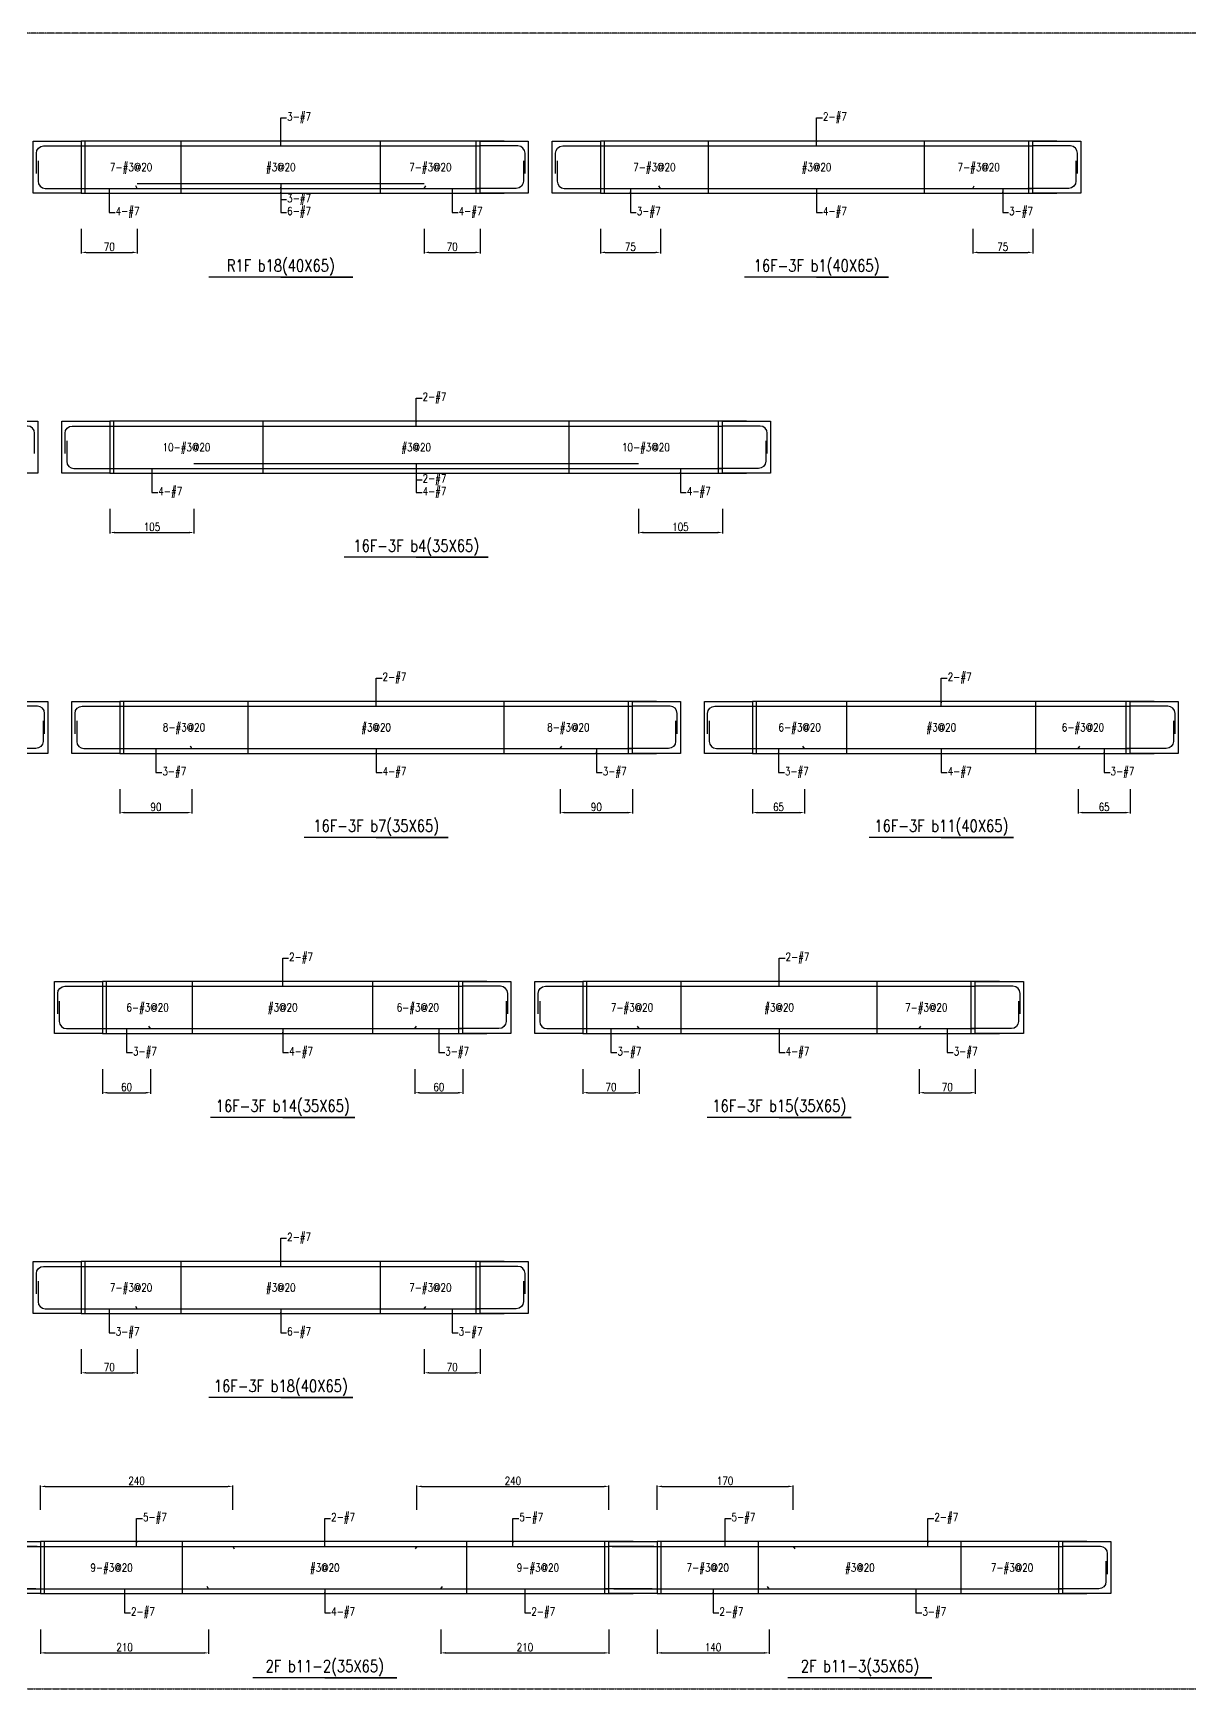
# Model space of a CAD drawing. Header units: millimetres. Extents: x 0 to 84580, y -12276 to 4373.
# Drawn here: x 66825 to 68270, y 0 to 2069 of the extents above; entities that cross this region are included whole.
import ezdxf
from ezdxf.enums import TextEntityAlignment as Align

# ---------------------------------------------------------------- set-up
doc = ezdxf.new("R2010")
doc.units = ezdxf.units.MM
doc.header["$MEASUREMENT"] = 0
doc.linetypes.add('CENTER', pattern=[2, 1.25, -0.25, 0.25, -0.25])
for name, color, linetype in [('S-DIM', 2, 'Continuous'), ('S-GRID', 1, 'CENTER'), ('S-LEADER', 2, 'Continuous'), ('S-RC', 130, 'Continuous'), ('S-REINF', 6, 'Continuous'), ('S-TEXT', 2, 'Continuous')]:
    doc.layers.add(name, color=color, linetype=linetype)
doc.styles.add('CS4', font='romans.shx', dxfattribs={"width": 0.8, "bigfont": 'lsp.shx'})
doc.styles.get("Standard").update_dxf_attribs({"font": 'arial.ttf'})
doc.dimstyles.new('ISO-25', dxfattribs={"dimtxt": 2.5, "dimasz": 2.5, "dimexe": 1.25, "dimexo": 0.625, "dimtad": 1, "dimtxsty": 'Standard', "dimcen": 2.5, "dimadec": 0, "dimazin": 0, "dimtfac": 1, "dimtmove": 0, "dimatfit": 3, "dimfxl": 0, "dimarcsym": 0})

# ---------------------------------------------------------------- blocks, each defined once
blk = doc.blocks.new('*D2005')
at = {"layer": 'DEFPOINTS', "color": 0, "transparency": 16777216}
for p in [(66885.2, 1825), (66955.2, 1825), (66955.2, 1795)]:
    blk.add_point(p, dxfattribs=at)
at = {"layer": 'S-DIM', "color": 0, "lineweight": -2, "transparency": 16777216}
for p, q in [((66885.2, 1824.375), (66885.2, 1793.75)), ((66955.2, 1824.375), (66955.2, 1793.75)), ((66891.2, 1795), (66949.2, 1795))]:
    blk.add_line(p, q, dxfattribs=at)
at = {"layer": 'S-DIM', "color": 0, "transparency": 16777216}
for points in [[(66891.2, 1796), (66891.2, 1794), (66885.2, 1795)], [(66949.2, 1796), (66949.2, 1794), (66955.2, 1795)]]:
    blk.add_solid(points, dxfattribs=at)
at = {"layer": 'S-DIM', "color": 0, "transparency": 16777216, "insert": (66920.2, 1802), "char_height": 10, "attachment_point": 5, "style": 'CS4'}
blk.add_mtext('70', dxfattribs=at)
blk = doc.blocks.new('*D2006')
at = {"layer": 'DEFPOINTS', "color": 0, "transparency": 16777216}
for p in [(67313.5, 1825), (67383.5, 1825), (67383.5, 1795)]:
    blk.add_point(p, dxfattribs=at)
at = {"layer": 'S-DIM', "color": 0, "lineweight": -2, "transparency": 16777216}
for p, q in [((67313.5, 1824.375), (67313.5, 1793.75)), ((67383.5, 1824.375), (67383.5, 1793.75)), ((67319.5, 1795), (67377.5, 1795))]:
    blk.add_line(p, q, dxfattribs=at)
at = {"layer": 'S-DIM', "color": 0, "transparency": 16777216}
for points in [[(67319.5, 1796), (67319.5, 1794), (67313.5, 1795)], [(67377.5, 1796), (67377.5, 1794), (67383.5, 1795)]]:
    blk.add_solid(points, dxfattribs=at)
at = {"layer": 'S-DIM', "color": 0, "transparency": 16777216, "insert": (67348.5, 1802), "char_height": 10, "attachment_point": 5, "style": 'CS4'}
blk.add_mtext('70', dxfattribs=at)
blk = doc.blocks.new('*D2007')
at = {"layer": 'DEFPOINTS', "color": 0, "transparency": 16777216}
for p in [(67533.5, 1825), (67608.5, 1825), (67608.5, 1795)]:
    blk.add_point(p, dxfattribs=at)
at = {"layer": 'S-DIM', "color": 0, "lineweight": -2, "transparency": 16777216}
for p, q in [((67533.5, 1824.375), (67533.5, 1793.75)), ((67608.5, 1824.375), (67608.5, 1793.75)), ((67539.5, 1795), (67602.5, 1795))]:
    blk.add_line(p, q, dxfattribs=at)
at = {"layer": 'S-DIM', "color": 0, "transparency": 16777216}
for points in [[(67539.5, 1796), (67539.5, 1794), (67533.5, 1795)], [(67602.5, 1796), (67602.5, 1794), (67608.5, 1795)]]:
    blk.add_solid(points, dxfattribs=at)
at = {"layer": 'S-DIM', "color": 0, "transparency": 16777216, "insert": (67571, 1802), "char_height": 10, "attachment_point": 5, "style": 'CS4'}
blk.add_mtext('75', dxfattribs=at)
blk = doc.blocks.new('*D2008')
at = {"layer": 'DEFPOINTS', "color": 0, "transparency": 16777216}
for p in [(67998.5, 1825), (68073.5, 1825), (68073.5, 1795)]:
    blk.add_point(p, dxfattribs=at)
at = {"layer": 'S-DIM', "color": 0, "lineweight": -2, "transparency": 16777216}
for p, q in [((67998.5, 1824.375), (67998.5, 1793.75)), ((68073.5, 1824.375), (68073.5, 1793.75)), ((68004.5, 1795), (68067.5, 1795))]:
    blk.add_line(p, q, dxfattribs=at)
at = {"layer": 'S-DIM', "color": 0, "transparency": 16777216}
for points in [[(68004.5, 1796), (68004.5, 1794), (67998.5, 1795)], [(68067.5, 1796), (68067.5, 1794), (68073.5, 1795)]]:
    blk.add_solid(points, dxfattribs=at)
at = {"layer": 'S-DIM', "color": 0, "transparency": 16777216, "insert": (68036, 1802), "char_height": 10, "attachment_point": 5, "style": 'CS4'}
blk.add_mtext('75', dxfattribs=at)
blk = doc.blocks.new('*D2013')
at = {"layer": 'DEFPOINTS', "color": 0, "transparency": 16777216}
for p in [(66921, 1475), (67026, 1475), (67026, 1445)]:
    blk.add_point(p, dxfattribs=at)
at = {"layer": 'S-DIM', "color": 0, "lineweight": -2, "transparency": 16777216}
for p, q in [((66921, 1474.375), (66921, 1443.75)), ((67026, 1474.375), (67026, 1443.75)), ((66927, 1445), (67020, 1445))]:
    blk.add_line(p, q, dxfattribs=at)
at = {"layer": 'S-DIM', "color": 0, "transparency": 16777216}
for points in [[(66927, 1446), (66927, 1444), (66921, 1445)], [(67020, 1446), (67020, 1444), (67026, 1445)]]:
    blk.add_solid(points, dxfattribs=at)
at = {"layer": 'S-DIM', "color": 0, "transparency": 16777216, "insert": (66973.5, 1452), "char_height": 10, "attachment_point": 5, "style": 'CS4'}
blk.add_mtext('105', dxfattribs=at)
blk = doc.blocks.new('*D2014')
at = {"layer": 'DEFPOINTS', "color": 0, "transparency": 16777216}
for p in [(67581, 1475), (67686, 1475), (67686, 1445)]:
    blk.add_point(p, dxfattribs=at)
at = {"layer": 'S-DIM', "color": 0, "lineweight": -2, "transparency": 16777216}
for p, q in [((67581, 1474.375), (67581, 1443.75)), ((67686, 1474.375), (67686, 1443.75)), ((67587, 1445), (67680, 1445))]:
    blk.add_line(p, q, dxfattribs=at)
at = {"layer": 'S-DIM', "color": 0, "transparency": 16777216}
for points in [[(67587, 1446), (67587, 1444), (67581, 1445)], [(67680, 1446), (67680, 1444), (67686, 1445)]]:
    blk.add_solid(points, dxfattribs=at)
at = {"layer": 'S-DIM', "color": 0, "transparency": 16777216, "insert": (67633.5, 1452), "char_height": 10, "attachment_point": 5, "style": 'CS4'}
blk.add_mtext('105', dxfattribs=at)
blk = doc.blocks.new('*D2019')
at = {"layer": 'DEFPOINTS', "color": 0, "transparency": 16777216}
for p in [(66933.5, 1125), (67023.5, 1125), (67023.5, 1095)]:
    blk.add_point(p, dxfattribs=at)
at = {"layer": 'S-DIM', "color": 0, "lineweight": -2, "transparency": 16777216}
for p, q in [((66933.5, 1124.375), (66933.5, 1093.75)), ((67023.5, 1124.375), (67023.5, 1093.75)), ((66939.5, 1095), (67017.5, 1095))]:
    blk.add_line(p, q, dxfattribs=at)
at = {"layer": 'S-DIM', "color": 0, "transparency": 16777216}
for points in [[(66939.5, 1096), (66939.5, 1094), (66933.5, 1095)], [(67017.5, 1096), (67017.5, 1094), (67023.5, 1095)]]:
    blk.add_solid(points, dxfattribs=at)
at = {"layer": 'S-DIM', "color": 0, "transparency": 16777216, "insert": (66978.5, 1102), "char_height": 10, "attachment_point": 5, "style": 'CS4'}
blk.add_mtext('90', dxfattribs=at)
blk = doc.blocks.new('*D2020')
at = {"layer": 'DEFPOINTS', "color": 0, "transparency": 16777216}
for p in [(67483.5, 1125), (67573.5, 1125), (67573.5, 1095)]:
    blk.add_point(p, dxfattribs=at)
at = {"layer": 'S-DIM', "color": 0, "lineweight": -2, "transparency": 16777216}
for p, q in [((67483.5, 1124.375), (67483.5, 1093.75)), ((67573.5, 1124.375), (67573.5, 1093.75)), ((67489.5, 1095), (67567.5, 1095))]:
    blk.add_line(p, q, dxfattribs=at)
at = {"layer": 'S-DIM', "color": 0, "transparency": 16777216}
for points in [[(67489.5, 1096), (67489.5, 1094), (67483.5, 1095)], [(67567.5, 1096), (67567.5, 1094), (67573.5, 1095)]]:
    blk.add_solid(points, dxfattribs=at)
at = {"layer": 'S-DIM', "color": 0, "transparency": 16777216, "insert": (67528.5, 1102), "char_height": 10, "attachment_point": 5, "style": 'CS4'}
blk.add_mtext('90', dxfattribs=at)
blk = doc.blocks.new('*D2021')
at = {"layer": 'DEFPOINTS', "color": 0, "transparency": 16777216}
for p in [(67723.5, 1125), (67788.5, 1125), (67788.5, 1095)]:
    blk.add_point(p, dxfattribs=at)
at = {"layer": 'S-DIM', "color": 0, "lineweight": -2, "transparency": 16777216}
for p, q in [((67723.5, 1124.375), (67723.5, 1093.75)), ((67788.5, 1124.375), (67788.5, 1093.75)), ((67729.5, 1095), (67782.5, 1095))]:
    blk.add_line(p, q, dxfattribs=at)
at = {"layer": 'S-DIM', "color": 0, "transparency": 16777216}
for points in [[(67729.5, 1096), (67729.5, 1094), (67723.5, 1095)], [(67782.5, 1096), (67782.5, 1094), (67788.5, 1095)]]:
    blk.add_solid(points, dxfattribs=at)
at = {"layer": 'S-DIM', "color": 0, "transparency": 16777216, "insert": (67756, 1102), "char_height": 10, "attachment_point": 5, "style": 'CS4'}
blk.add_mtext('65', dxfattribs=at)
blk = doc.blocks.new('*D2022')
at = {"layer": 'DEFPOINTS', "color": 0, "transparency": 16777216}
for p in [(68130.2, 1125), (68195.2, 1125), (68195.2, 1095)]:
    blk.add_point(p, dxfattribs=at)
at = {"layer": 'S-DIM', "color": 0, "lineweight": -2, "transparency": 16777216}
for p, q in [((68130.2, 1124.375), (68130.2, 1093.75)), ((68195.2, 1124.375), (68195.2, 1093.75)), ((68136.2, 1095), (68189.2, 1095))]:
    blk.add_line(p, q, dxfattribs=at)
at = {"layer": 'S-DIM', "color": 0, "transparency": 16777216}
for points in [[(68136.2, 1096), (68136.2, 1094), (68130.2, 1095)], [(68189.2, 1096), (68189.2, 1094), (68195.2, 1095)]]:
    blk.add_solid(points, dxfattribs=at)
at = {"layer": 'S-DIM', "color": 0, "transparency": 16777216, "insert": (68162.7, 1102), "char_height": 10, "attachment_point": 5, "style": 'CS4'}
blk.add_mtext('65', dxfattribs=at)
blk = doc.blocks.new('*D2027')
at = {"layer": 'DEFPOINTS', "color": 0, "transparency": 16777216}
for p in [(66911.8, 775), (66971.8, 775), (66971.8, 745)]:
    blk.add_point(p, dxfattribs=at)
at = {"layer": 'S-DIM', "color": 0, "lineweight": -2, "transparency": 16777216}
for p, q in [((66911.8, 774.375), (66911.8, 743.75)), ((66971.8, 774.375), (66971.8, 743.75)), ((66917.8, 745), (66965.8, 745))]:
    blk.add_line(p, q, dxfattribs=at)
at = {"layer": 'S-DIM', "color": 0, "transparency": 16777216}
for points in [[(66917.8, 746), (66917.8, 744), (66911.8, 745)], [(66965.8, 746), (66965.8, 744), (66971.8, 745)]]:
    blk.add_solid(points, dxfattribs=at)
at = {"layer": 'S-DIM', "color": 0, "transparency": 16777216, "insert": (66941.8, 752), "char_height": 10, "attachment_point": 5, "style": 'CS4'}
blk.add_mtext('60', dxfattribs=at)
blk = doc.blocks.new('*D2028')
at = {"layer": 'DEFPOINTS', "color": 0, "transparency": 16777216}
for p in [(67301.8, 775), (67361.8, 775), (67361.8, 745)]:
    blk.add_point(p, dxfattribs=at)
at = {"layer": 'S-DIM', "color": 0, "lineweight": -2, "transparency": 16777216}
for p, q in [((67301.8, 774.375), (67301.8, 743.75)), ((67361.8, 774.375), (67361.8, 743.75)), ((67307.8, 745), (67355.8, 745))]:
    blk.add_line(p, q, dxfattribs=at)
at = {"layer": 'S-DIM', "color": 0, "transparency": 16777216}
for points in [[(67307.8, 746), (67307.8, 744), (67301.8, 745)], [(67355.8, 746), (67355.8, 744), (67361.8, 745)]]:
    blk.add_solid(points, dxfattribs=at)
at = {"layer": 'S-DIM', "color": 0, "transparency": 16777216, "insert": (67331.8, 752), "char_height": 10, "attachment_point": 5, "style": 'CS4'}
blk.add_mtext('60', dxfattribs=at)
blk = doc.blocks.new('*D2029')
at = {"layer": 'DEFPOINTS', "color": 0, "transparency": 16777216}
for p in [(67511.8, 775), (67581.8, 775), (67581.8, 745)]:
    blk.add_point(p, dxfattribs=at)
at = {"layer": 'S-DIM', "color": 0, "lineweight": -2, "transparency": 16777216}
for p, q in [((67511.8, 774.375), (67511.8, 743.75)), ((67581.8, 774.375), (67581.8, 743.75)), ((67517.8, 745), (67575.8, 745))]:
    blk.add_line(p, q, dxfattribs=at)
at = {"layer": 'S-DIM', "color": 0, "transparency": 16777216}
for points in [[(67517.8, 746), (67517.8, 744), (67511.8, 745)], [(67575.8, 746), (67575.8, 744), (67581.8, 745)]]:
    blk.add_solid(points, dxfattribs=at)
at = {"layer": 'S-DIM', "color": 0, "transparency": 16777216, "insert": (67546.8, 752), "char_height": 10, "attachment_point": 5, "style": 'CS4'}
blk.add_mtext('70', dxfattribs=at)
blk = doc.blocks.new('*D2030')
at = {"layer": 'DEFPOINTS', "color": 0, "transparency": 16777216}
for p in [(67931.8, 775), (68001.8, 775), (68001.8, 745)]:
    blk.add_point(p, dxfattribs=at)
at = {"layer": 'S-DIM', "color": 0, "lineweight": -2, "transparency": 16777216}
for p, q in [((67931.8, 774.375), (67931.8, 743.75)), ((68001.8, 774.375), (68001.8, 743.75)), ((67937.8, 745), (67995.8, 745))]:
    blk.add_line(p, q, dxfattribs=at)
at = {"layer": 'S-DIM', "color": 0, "transparency": 16777216}
for points in [[(67937.8, 746), (67937.8, 744), (67931.8, 745)], [(67995.8, 746), (67995.8, 744), (68001.8, 745)]]:
    blk.add_solid(points, dxfattribs=at)
at = {"layer": 'S-DIM', "color": 0, "transparency": 16777216, "insert": (67966.8, 752), "char_height": 10, "attachment_point": 5, "style": 'CS4'}
blk.add_mtext('70', dxfattribs=at)
blk = doc.blocks.new('*D2035')
at = {"layer": 'DEFPOINTS', "color": 0, "transparency": 16777216}
for p in [(66885.2, 425), (66955.2, 425), (66955.2, 395)]:
    blk.add_point(p, dxfattribs=at)
at = {"layer": 'S-DIM', "color": 0, "lineweight": -2, "transparency": 16777216}
for p, q in [((66885.2, 424.375), (66885.2, 393.75)), ((66955.2, 424.375), (66955.2, 393.75)), ((66891.2, 395), (66949.2, 395))]:
    blk.add_line(p, q, dxfattribs=at)
at = {"layer": 'S-DIM', "color": 0, "transparency": 16777216}
for points in [[(66891.2, 396), (66891.2, 394), (66885.2, 395)], [(66949.2, 396), (66949.2, 394), (66955.2, 395)]]:
    blk.add_solid(points, dxfattribs=at)
at = {"layer": 'S-DIM', "color": 0, "transparency": 16777216, "insert": (66920.2, 402), "char_height": 10, "attachment_point": 5, "style": 'CS4'}
blk.add_mtext('70', dxfattribs=at)
blk = doc.blocks.new('*D2036')
at = {"layer": 'DEFPOINTS', "color": 0, "transparency": 16777216}
for p in [(67313.5, 425), (67383.5, 425), (67383.5, 395)]:
    blk.add_point(p, dxfattribs=at)
at = {"layer": 'S-DIM', "color": 0, "lineweight": -2, "transparency": 16777216}
for p, q in [((67313.5, 424.375), (67313.5, 393.75)), ((67383.5, 424.375), (67383.5, 393.75)), ((67319.5, 395), (67377.5, 395))]:
    blk.add_line(p, q, dxfattribs=at)
at = {"layer": 'S-DIM', "color": 0, "transparency": 16777216}
for points in [[(67319.5, 396), (67319.5, 394), (67313.5, 395)], [(67377.5, 396), (67377.5, 394), (67383.5, 395)]]:
    blk.add_solid(points, dxfattribs=at)
at = {"layer": 'S-DIM', "color": 0, "transparency": 16777216, "insert": (67348.5, 402), "char_height": 10, "attachment_point": 5, "style": 'CS4'}
blk.add_mtext('70', dxfattribs=at)
blk = doc.blocks.new('*D2041')
at = {"layer": 'DEFPOINTS', "color": 0, "transparency": 16777216}
for p in [(67074.3, 253), (66834.3, 223), (67074.3, 223)]:
    blk.add_point(p, dxfattribs=at)
at = {"layer": 'S-DIM', "color": 0, "lineweight": -2, "transparency": 16777216}
for p, q in [((66834.3, 223.625), (66834.3, 254.25)), ((66840.3, 253), (67068.3, 253)), ((67074.3, 223.625), (67074.3, 254.25))]:
    blk.add_line(p, q, dxfattribs=at)
at = {"layer": 'S-DIM', "color": 0, "transparency": 16777216}
for points in [[(66840.3, 254), (66840.3, 252), (66834.3, 253)], [(67068.3, 254), (67068.3, 252), (67074.3, 253)]]:
    blk.add_solid(points, dxfattribs=at)
at = {"layer": 'S-DIM', "color": 0, "transparency": 16777216, "insert": (66954.3, 260), "char_height": 10, "attachment_point": 5, "style": 'CS4'}
blk.add_mtext('240', dxfattribs=at)
blk = doc.blocks.new('*D2042')
at = {"layer": 'DEFPOINTS', "color": 0, "transparency": 16777216}
for p in [(67544.3, 253), (67304.3, 223), (67544.3, 223)]:
    blk.add_point(p, dxfattribs=at)
at = {"layer": 'S-DIM', "color": 0, "lineweight": -2, "transparency": 16777216}
for p, q in [((67304.3, 223.625), (67304.3, 254.25)), ((67310.3, 253), (67538.3, 253)), ((67544.3, 223.625), (67544.3, 254.25))]:
    blk.add_line(p, q, dxfattribs=at)
at = {"layer": 'S-DIM', "color": 0, "transparency": 16777216}
for points in [[(67310.3, 254), (67310.3, 252), (67304.3, 253)], [(67538.3, 254), (67538.3, 252), (67544.3, 253)]]:
    blk.add_solid(points, dxfattribs=at)
at = {"layer": 'S-DIM', "color": 0, "transparency": 16777216, "insert": (67424.3, 260), "char_height": 10, "attachment_point": 5, "style": 'CS4'}
blk.add_mtext('240', dxfattribs=at)
blk = doc.blocks.new('*D2043')
at = {"layer": 'DEFPOINTS', "color": 0, "transparency": 16777216}
for p in [(66834.3, 75), (67044.3, 75), (67044.3, 45)]:
    blk.add_point(p, dxfattribs=at)
at = {"layer": 'S-DIM', "color": 0, "lineweight": -2, "transparency": 16777216}
for p, q in [((66834.3, 74.375), (66834.3, 43.75)), ((67044.3, 74.375), (67044.3, 43.75)), ((66840.3, 45), (67038.3, 45))]:
    blk.add_line(p, q, dxfattribs=at)
at = {"layer": 'S-DIM', "color": 0, "transparency": 16777216}
for points in [[(66840.3, 46), (66840.3, 44), (66834.3, 45)], [(67038.3, 46), (67038.3, 44), (67044.3, 45)]]:
    blk.add_solid(points, dxfattribs=at)
at = {"layer": 'S-DIM', "color": 0, "transparency": 16777216, "insert": (66939.3, 52), "char_height": 10, "attachment_point": 5, "style": 'CS4'}
blk.add_mtext('210', dxfattribs=at)
blk = doc.blocks.new('*D2044')
at = {"layer": 'DEFPOINTS', "color": 0, "transparency": 16777216}
for p in [(67334.3, 75), (67544.3, 75), (67544.3, 45)]:
    blk.add_point(p, dxfattribs=at)
at = {"layer": 'S-DIM', "color": 0, "lineweight": -2, "transparency": 16777216}
for p, q in [((67334.3, 74.375), (67334.3, 43.75)), ((67544.3, 74.375), (67544.3, 43.75)), ((67340.3, 45), (67538.3, 45))]:
    blk.add_line(p, q, dxfattribs=at)
at = {"layer": 'S-DIM', "color": 0, "transparency": 16777216}
for points in [[(67340.3, 46), (67340.3, 44), (67334.3, 45)], [(67538.3, 46), (67538.3, 44), (67544.3, 45)]]:
    blk.add_solid(points, dxfattribs=at)
at = {"layer": 'S-DIM', "color": 0, "transparency": 16777216, "insert": (67439.3, 52), "char_height": 10, "attachment_point": 5, "style": 'CS4'}
blk.add_mtext('210', dxfattribs=at)
blk = doc.blocks.new('*D2045')
at = {"layer": 'DEFPOINTS', "color": 0, "transparency": 16777216}
for p in [(67774.3, 253), (67604.3, 223), (67774.3, 223)]:
    blk.add_point(p, dxfattribs=at)
at = {"layer": 'S-DIM', "color": 0, "lineweight": -2, "transparency": 16777216}
for p, q in [((67604.3, 223.625), (67604.3, 254.25)), ((67610.3, 253), (67768.3, 253)), ((67774.3, 223.625), (67774.3, 254.25))]:
    blk.add_line(p, q, dxfattribs=at)
at = {"layer": 'S-DIM', "color": 0, "transparency": 16777216}
for points in [[(67610.3, 254), (67610.3, 252), (67604.3, 253)], [(67768.3, 254), (67768.3, 252), (67774.3, 253)]]:
    blk.add_solid(points, dxfattribs=at)
at = {"layer": 'S-DIM', "color": 0, "transparency": 16777216, "insert": (67689.3, 260), "char_height": 10, "attachment_point": 5, "style": 'CS4'}
blk.add_mtext('170', dxfattribs=at)
blk = doc.blocks.new('*D2046')
at = {"layer": 'DEFPOINTS', "color": 0, "transparency": 16777216}
for p in [(67604.3, 75), (67744.3, 75), (67744.3, 45)]:
    blk.add_point(p, dxfattribs=at)
at = {"layer": 'S-DIM', "color": 0, "lineweight": -2, "transparency": 16777216}
for p, q in [((67604.3, 74.375), (67604.3, 43.75)), ((67744.3, 74.375), (67744.3, 43.75)), ((67610.3, 45), (67738.3, 45))]:
    blk.add_line(p, q, dxfattribs=at)
at = {"layer": 'S-DIM', "color": 0, "transparency": 16777216}
for points in [[(67610.3, 46), (67610.3, 44), (67604.3, 45)], [(67738.3, 46), (67738.3, 44), (67744.3, 45)]]:
    blk.add_solid(points, dxfattribs=at)
at = {"layer": 'S-DIM', "color": 0, "transparency": 16777216, "insert": (67674.3, 52), "char_height": 10, "attachment_point": 5, "style": 'CS4'}
blk.add_mtext('140', dxfattribs=at)

msp = doc.modelspace()

# ---------------------------------------------------------------- linework, layer by layer
at = {"layer": 'S-GRID'}
msp.add_lwpolyline([(65206, 0), (68435, 0), (68435, 2069), (65206, 2069), (65206, 0)], dxfattribs=at)
at = {"layer": 'S-RC'}
for points in [[(66885.2, 1869), (66825.2, 1869), (66825.2, 1934), (66885.2, 1934), (66885.2, 1869)], [(67413.5, 1934), (66885.2, 1934)], [(67443.5, 1869), (67383.5, 1869), (67383.5, 1934), (67443.5, 1934), (67443.5, 1869)], [(67533.5, 1869), (67473.5, 1869), (67473.5, 1934), (67533.5, 1934), (67533.5, 1869)], [(68103.5, 1934), (67533.5, 1934)], [(68133.5, 1869), (68073.5, 1869), (68073.5, 1934), (68133.5, 1934), (68133.5, 1869)], [(66885.2, 1869), (67413.5, 1869)], [(67533.5, 1869), (68103.5, 1869)], [(67134.35, 1764), (67224.35, 1764), (67044.35, 1764)], [(67803.5, 1764), (67893.5, 1764), (67713.5, 1764)], [(66831, 1519), (66771, 1519), (66771, 1584), (66831, 1584), (66831, 1519)], [(66921, 1519), (66861, 1519), (66861, 1584), (66921, 1584), (66921, 1519)], [(67716, 1584), (66921, 1584)], [(67746, 1519), (67686, 1519), (67686, 1584), (67746, 1584), (67746, 1519)], [(66921, 1519), (67716, 1519)], [(67303.5, 1414), (67393.5, 1414), (67213.5, 1414)], [(66843.5, 1169), (66783.5, 1169), (66783.5, 1234), (66843.5, 1234), (66843.5, 1169)], [(66933.5, 1169), (66873.5, 1169), (66873.5, 1234), (66933.5, 1234), (66933.5, 1169)], [(67603.5, 1234), (66933.5, 1234)], [(67633.5, 1169), (67573.5, 1169), (67573.5, 1234), (67633.5, 1234), (67633.5, 1169)], [(67723.5, 1169), (67663.5, 1169), (67663.5, 1234), (67723.5, 1234), (67723.5, 1169)], [(68225.2, 1234), (67723.5, 1234)], [(68255.2, 1169), (68195.2, 1169), (68195.2, 1234), (68255.2, 1234), (68255.2, 1169)], [(66933.5, 1169), (67603.5, 1169)], [(67723.5, 1169), (68225.2, 1169)], [(67253.5, 1064), (67343.5, 1064), (67163.5, 1064)], [(67959.35, 1064), (68049.35, 1064), (67869.35, 1064)], [(66911.8, 819), (66851.8, 819), (66851.8, 884), (66911.8, 884), (66911.8, 819)], [(67391.8, 884), (66911.8, 884)], [(67421.8, 819), (67361.8, 819), (67361.8, 884), (67421.8, 884), (67421.8, 819)], [(67511.8, 819), (67451.8, 819), (67451.8, 884), (67511.8, 884), (67511.8, 819)], [(68031.8, 884), (67511.8, 884)], [(68061.8, 819), (68001.8, 819), (68001.8, 884), (68061.8, 884), (68061.8, 819)], [(66911.8, 819), (67391.8, 819)], [(67511.8, 819), (68031.8, 819)], [(67136.8, 714), (67226.8, 714), (67046.8, 714)], [(67756.8, 714), (67846.8, 714), (67666.8, 714)], [(66885.2, 469), (66825.2, 469), (66825.2, 534), (66885.2, 534), (66885.2, 469)], [(67413.5, 534), (66885.2, 534)], [(67443.5, 469), (67383.5, 469), (67383.5, 534), (67443.5, 534), (67443.5, 469)], [(66885.2, 469), (67413.5, 469)], [(67134.35, 364), (67224.35, 364), (67044.35, 364)], [(66834.3, 119), (66774.3, 119), (66774.3, 184), (66834.3, 184), (66834.3, 119)], [(66834.3, 119), (66774.3, 119), (66774.3, 184), (66834.3, 184), (66834.3, 119)], [(67574.3, 184), (66834.3, 184)], [(67604.3, 119), (67544.3, 119), (67544.3, 184), (67604.3, 184), (67604.3, 119)], [(67604.3, 119), (67544.3, 119), (67544.3, 184), (67604.3, 184), (67604.3, 119)], [(68141, 184), (67604.3, 184)], [(68171, 119), (68111, 119), (68111, 184), (68171, 184), (68171, 119)], [(66834.3, 119), (67574.3, 119)], [(67604.3, 119), (68141, 119)], [(67189.3, 14), (67279.3, 14), (67099.3, 14)], [(67857.65, 14), (67947.65, 14), (67767.65, 14)]]:
    msp.add_lwpolyline(points, dxfattribs=at)
at = {"layer": 'S-REINF'}
for points in [[(66829.2, 1893.5), (66829.2, 1919, -0.41421356), (66838.2, 1928), (66885.2, 1928)], [(67439.5, 1893.5), (67439.5, 1919, 0.41421356), (67430.5, 1928), (67383.5, 1928)], [(67477.5, 1893.5), (67477.5, 1919, -0.41421356), (67486.5, 1928), (67533.5, 1928)], [(68129.5, 1893.5), (68129.5, 1919, 0.41421356), (68120.5, 1928), (68073.5, 1928)], [(66831.2, 1909.5), (66831.2, 1884, 0.41421356), (66840.2, 1875), (66885.2, 1875)], [(67437.5, 1909.5), (67437.5, 1884, -0.41421356), (67428.5, 1875), (67377.5, 1875)], [(67479.5, 1909.5), (67479.5, 1884, 0.41421356), (67488.5, 1875), (67533.5, 1875)], [(68127.5, 1909.5), (68127.5, 1884, -0.41421356), (68118.5, 1875), (68067.5, 1875)], [(66827, 1543.5), (66827, 1569, 0.41421356), (66818, 1578), (66771, 1578)], [(66865, 1543.5), (66865, 1569, -0.41421356), (66874, 1578), (66921, 1578)], [(67742, 1543.5), (67742, 1569, 0.41421356), (67733, 1578), (67686, 1578)], [(66867, 1559.5), (66867, 1534, 0.41421356), (66876, 1525), (66921, 1525)], [(67740, 1559.5), (67740, 1534, -0.41421356), (67731, 1525), (67680, 1525)], [(66839.5, 1193.5), (66839.5, 1219, 0.41421356), (66830.5, 1228), (66783.5, 1228)], [(66877.5, 1193.5), (66877.5, 1219, -0.41421356), (66886.5, 1228), (66933.5, 1228)], [(67629.5, 1193.5), (67629.5, 1219, 0.41421356), (67620.5, 1228), (67573.5, 1228)], [(67667.5, 1193.5), (67667.5, 1219, -0.41421356), (67676.5, 1228), (67723.5, 1228)], [(68251.2, 1193.5), (68251.2, 1219, 0.41421356), (68242.2, 1228), (68195.2, 1228)], [(66837.5, 1209.5), (66837.5, 1184, -0.41421356), (66828.5, 1175), (66777.5, 1175)], [(66879.5, 1209.5), (66879.5, 1184, 0.41421356), (66888.5, 1175), (66933.5, 1175)], [(67627.5, 1209.5), (67627.5, 1184, -0.41421356), (67618.5, 1175), (67567.5, 1175)], [(67669.5, 1209.5), (67669.5, 1184, 0.41421356), (67678.5, 1175), (67723.5, 1175)], [(68249.2, 1209.5), (68249.2, 1184, -0.41421356), (68240.2, 1175), (68189.2, 1175)], [(66855.8, 843.5), (66855.8, 869, -0.41421356), (66864.8, 878), (66911.8, 878)], [(67417.8, 843.5), (67417.8, 869, 0.41421356), (67408.8, 878), (67361.8, 878)], [(67455.8, 843.5), (67455.8, 869, -0.41421356), (67464.8, 878), (67511.8, 878)], [(68057.8, 843.5), (68057.8, 869, 0.41421356), (68048.8, 878), (68001.8, 878)], [(66857.8, 859.5), (66857.8, 834, 0.41421356), (66866.8, 825), (66911.8, 825)], [(67415.8, 859.5), (67415.8, 834, -0.41421356), (67406.8, 825), (67355.8, 825)], [(67457.8, 859.5), (67457.8, 834, 0.41421356), (67466.8, 825), (67511.8, 825)], [(68055.8, 859.5), (68055.8, 834, -0.41421356), (68046.8, 825), (67995.8, 825)], [(66829.2, 493.5), (66829.2, 519, -0.41421356), (66838.2, 528), (66885.2, 528)], [(67439.5, 493.5), (67439.5, 519, 0.41421356), (67430.5, 528), (67383.5, 528)], [(66831.2, 509.5), (66831.2, 484, 0.41421356), (66840.2, 475), (66885.2, 475)], [(67437.5, 509.5), (67437.5, 484, -0.41421356), (67428.5, 475), (67377.5, 475)], [(68167, 143.5), (68167, 169, 0.41421356), (68158, 178), (68111, 178)], [(68165, 159.5), (68165, 134, -0.41421356), (68156, 125), (68105, 125)]]:
    msp.add_lwpolyline(points, format="xyb", dxfattribs=at)
for points in [[(66885.2, 1928), (67383.5, 1928)], [(67533.5, 1928), (68073.5, 1928)], [(66885.2, 1875), (66955.2, 1875)], [(66955.2, 1875), (66953.2, 1878)], [(66955.2, 1881), (67313.5, 1881)], [(66955.2, 1875), (67313.5, 1875)], [(67313.5, 1875), (67315.5, 1878)], [(67313.5, 1875), (67383.5, 1875)], [(67533.5, 1875), (67608.5, 1875)], [(67608.5, 1875), (67606.5, 1878)], [(67608.5, 1875), (67998.5, 1875)], [(67998.5, 1875), (68000.5, 1878)], [(67998.5, 1875), (68073.5, 1875)], [(66921, 1578), (67686, 1578)], [(66921, 1525), (67026, 1525)], [(67026, 1531), (67581, 1531)], [(67026, 1525), (67581, 1525)], [(67581, 1525), (67686, 1525)], [(66933.5, 1228), (67573.5, 1228)], [(67723.5, 1228), (68195.2, 1228)], [(66933.5, 1175), (67023.5, 1175)], [(67023.5, 1175), (67021.5, 1178)], [(67023.5, 1175), (67483.5, 1175)], [(67483.5, 1175), (67485.5, 1178)], [(67483.5, 1175), (67573.5, 1175)], [(67723.5, 1175), (67788.5, 1175)], [(67788.5, 1175), (67786.5, 1178)], [(67788.5, 1175), (68130.2, 1175)], [(68130.2, 1175), (68132.2, 1178)], [(68130.2, 1175), (68195.2, 1175)], [(66911.8, 878), (67361.8, 878)], [(67511.8, 878), (68001.8, 878)], [(66971.8, 825), (66969.8, 828)], [(67301.8, 825), (67303.8, 828)], [(67581.8, 825), (67579.8, 828)], [(67931.8, 825), (67933.8, 828)], [(66911.8, 825), (66971.8, 825)], [(66971.8, 825), (67301.8, 825)], [(67301.8, 825), (67361.8, 825)], [(67511.8, 825), (67581.8, 825)], [(67581.8, 825), (67931.8, 825)], [(67931.8, 825), (68001.8, 825)], [(66885.2, 528), (67383.5, 528)], [(66955.2, 475), (66953.2, 478)], [(67313.5, 475), (67315.5, 478)], [(66885.2, 475), (66955.2, 475)], [(66955.2, 475), (67313.5, 475)], [(67313.5, 475), (67383.5, 475)], [(66830.3, 178), (66774.3, 178)], [(66778.3, 178), (66834.3, 178)], [(66834.3, 178), (67074.3, 178)], [(67074.3, 178), (67076.3, 175)], [(67074.3, 178), (67304.3, 178)], [(67304.3, 178), (67302.3, 175)], [(67304.3, 178), (67544.3, 178)], [(67600.3, 178), (67544.3, 178)], [(67548.3, 178), (67604.3, 178)], [(67604.3, 178), (67774.3, 178)], [(67774.3, 178), (67776.3, 175)], [(67774.3, 178), (68111, 178)], [(66828.3, 125), (66768.3, 125)], [(66780.3, 125), (66834.3, 125)], [(66834.3, 125), (67044.3, 125)], [(67044.3, 125), (67042.3, 128)], [(67044.3, 125), (67334.3, 125)], [(67334.3, 125), (67336.3, 128)], [(67334.3, 125), (67544.3, 125)], [(67598.3, 125), (67538.3, 125)], [(67550.3, 125), (67604.3, 125)], [(67604.3, 125), (67744.3, 125)], [(67744.3, 125), (67742.3, 128)], [(67744.3, 125), (68111, 125)]]:
    msp.add_lwpolyline(points, dxfattribs=at)
at = {"layer": 'S-REINF', "color": 1}
for points in [[(66890.2, 1869), (66890.2, 1934)], [(67009.775, 1869), (67009.775, 1934)], [(67258.925, 1869), (67258.925, 1934)], [(67378.5, 1869), (67378.5, 1934)], [(67538.5, 1869), (67538.5, 1934)], [(67668.5, 1869), (67668.5, 1934)], [(67938.5, 1869), (67938.5, 1934)], [(68068.5, 1869), (68068.5, 1934)], [(66926, 1519), (66926, 1584)], [(67112.25, 1519), (67112.25, 1584)], [(67494.75, 1519), (67494.75, 1584)], [(67681, 1519), (67681, 1584)], [(66938.5, 1169), (66938.5, 1234)], [(67093.5, 1169), (67093.5, 1234)], [(67413.5, 1169), (67413.5, 1234)], [(67568.5, 1169), (67568.5, 1234)], [(67728.5, 1169), (67728.5, 1234)], [(67841.425, 1169), (67841.425, 1234)], [(68077.275, 1169), (68077.275, 1234)], [(68190.2, 1169), (68190.2, 1234)], [(66916.8, 819), (66916.8, 884)], [(67024.3, 819), (67024.3, 884)], [(67249.3, 819), (67249.3, 884)], [(67356.8, 819), (67356.8, 884)], [(67516.8, 819), (67516.8, 884)], [(67634.3, 819), (67634.3, 884)], [(67879.3, 819), (67879.3, 884)], [(67996.8, 819), (67996.8, 884)], [(66890.2, 469), (66890.2, 534)], [(67009.775, 469), (67009.775, 534)], [(67258.925, 469), (67258.925, 534)], [(67378.5, 469), (67378.5, 534)], [(66839.3, 119), (66839.3, 184)], [(67011.8, 119), (67011.8, 184)], [(67366.8, 119), (67366.8, 184)], [(67539.3, 119), (67539.3, 184)], [(67609.3, 119), (67609.3, 184)], [(67730.975, 119), (67730.975, 184)], [(67984.325, 119), (67984.325, 184)], [(68106, 119), (68106, 184)]]:
    msp.add_lwpolyline(points, dxfattribs=at)

# ---------------------------------------------------------------- texts
at = {"layer": 'S-LEADER', "char_height": 10, "attachment_point": 4, "style": 'CS4'}
for s, insert in [('3-#7', (67142.35, 1963)), ('2-#7', (67811.5, 1963)), ('3-#7', (67142.35, 1861)), ('4-#7', (66928.2, 1845)), ('6-#7', (67142.35, 1845)), ('4-#7', (67356.5, 1845)), ('3-#7', (67579, 1845)), ('4-#7', (67811.5, 1845)), ('3-#7', (68044, 1845)), ('2-#7', (67311.5, 1613)), ('2-#7', (67311.5, 1511)), ('4-#7', (66981.5, 1495)), ('4-#7', (67311.5, 1495)), ('4-#7', (67641.5, 1495)), ('2-#7', (67261.5, 1263)), ('2-#7', (67967.35, 1263)), ('3-#7', (66986.5, 1145)), ('4-#7', (67261.5, 1145)), ('3-#7', (67536.5, 1145)), ('3-#7', (67764, 1145)), ('4-#7', (67967.35, 1145)), ('3-#7', (68170.7, 1145)), ('2-#7', (67144.8, 913)), ('2-#7', (67764.8, 913)), ('3-#7', (66949.8, 795)), ('4-#7', (67144.8, 795)), ('3-#7', (67339.8, 795)), ('3-#7', (67554.8, 795)), ('4-#7', (67764.8, 795)), ('3-#7', (67974.8, 795)), ('2-#7', (67142.35, 563)), ('3-#7', (66928.2, 445)), ('6-#7', (67142.35, 445)), ('3-#7', (67356.5, 445)), ('5-#7', (66962.3, 213)), ('2-#7', (67197.3, 213)), ('5-#7', (67432.3, 213)), ('5-#7', (67697.3, 213)), ('2-#7', (67950.65, 213)), ('2-#7', (66947.3, 95)), ('4-#7', (67197.3, 95)), ('2-#7', (67447.3, 95)), ('2-#7', (67682.3, 95)), ('3-#7', (67935.65, 95))]:
    msp.add_mtext(s, dxfattribs=dict(at, insert=insert))
at = {"layer": 'S-RC', "style": 'CS4', "width": 0.8}
for s, p in [('R1F b18(40X65)', (67134.35, 1771)), ('16F-3F b1(40X65)', (67803.5, 1771)), ('16F-3F b4(35X65)', (67303.5, 1421)), ('16F-3F b7(35X65)', (67253.5, 1071)), ('16F-3F b11(40X65)', (67959.35, 1071)), ('16F-3F b14(35X65)', (67136.8, 721)), ('16F-3F b15(35X65)', (67756.8, 721)), ('16F-3F b18(40X65)', (67134.35, 371)), ('2F b11-2(35X65)', (67189.3, 21)), ('2F b11-3(35X65)', (67857.65, 21))]:
    msp.add_text(s, height=15, dxfattribs=at).set_placement(p, align=Align.CENTER)
at = {"layer": 'S-TEXT', "color": 1, "style": 'CS4', "width": 0.8}
for s, p in [('7-#3@20', (66947.488, 1896.5)), ('#3@20', (67134.35, 1896.5)), ('7-#3@20', (67321.212, 1896.5)), ('7-#3@20', (67601, 1896.5)), ('#3@20', (67803.5, 1896.5)), ('7-#3@20', (68006, 1896.5)), ('10-#3@20', (67016.625, 1546.5)), ('#3@20', (67303.5, 1546.5)), ('10-#3@20', (67590.375, 1546.5)), ('8-#3@20', (67013.5, 1196.5)), ('#3@20', (67253.5, 1196.5)), ('8-#3@20', (67493.5, 1196.5)), ('6-#3@20', (67782.462, 1196.5)), ('#3@20', (67959.35, 1196.5)), ('6-#3@20', (68136.238, 1196.5)), ('6-#3@20', (66968.05, 846.5)), ('#3@20', (67136.8, 846.5)), ('6-#3@20', (67305.55, 846.5)), ('7-#3@20', (67573.05, 846.5)), ('#3@20', (67756.8, 846.5)), ('7-#3@20', (67940.55, 846.5)), ('7-#3@20', (66947.488, 496.5)), ('#3@20', (67134.35, 496.5)), ('7-#3@20', (67321.212, 496.5)), ('9-#3@20', (66923.05, 146.5)), ('#3@20', (67189.3, 146.5)), ('9-#3@20', (67455.55, 146.5)), ('7-#3@20', (67667.637, 146.5)), ('#3@20', (67857.65, 146.5)), ('7-#3@20', (68047.663, 146.5))]:
    msp.add_text(s, height=10, dxfattribs=at).set_placement(p, align=Align.CENTER)

# ---------------------------------------------------------------- dimensions: what is measured, and where the dimension line sits
at = {"layer": 'S-DIM'}
for p1, p2, distance, picture, middle in [((66885.2, 1825), (66955.2, 1825), -30, '*D2005', (66920.2, 1802)), ((67313.5, 1825), (67383.5, 1825), -30, '*D2006', (67348.5, 1802)), ((67533.5, 1825), (67608.5, 1825), -30, '*D2007', (67571, 1802)), ((67998.5, 1825), (68073.5, 1825), -30, '*D2008', (68036, 1802)), ((66921, 1475), (67026, 1475), -30, '*D2013', (66973.5, 1452)), ((67581, 1475), (67686, 1475), -30, '*D2014', (67633.5, 1452)), ((66933.5, 1125), (67023.5, 1125), -30, '*D2019', (66978.5, 1102)), ((67483.5, 1125), (67573.5, 1125), -30, '*D2020', (67528.5, 1102)), ((67723.5, 1125), (67788.5, 1125), -30, '*D2021', (67756, 1102)), ((68130.2, 1125), (68195.2, 1125), -30, '*D2022', (68162.7, 1102)), ((66911.8, 775), (66971.8, 775), -30, '*D2027', (66941.8, 752)), ((67301.8, 775), (67361.8, 775), -30, '*D2028', (67331.8, 752)), ((67511.8, 775), (67581.8, 775), -30, '*D2029', (67546.8, 752)), ((67931.8, 775), (68001.8, 775), -30, '*D2030', (67966.8, 752)), ((66885.2, 425), (66955.2, 425), -30, '*D2035', (66920.2, 402)), ((67313.5, 425), (67383.5, 425), -30, '*D2036', (67348.5, 402)), ((66834.3, 223), (67074.3, 223), 30, '*D2041', (66954.3, 260)), ((67304.3, 223), (67544.3, 223), 30, '*D2042', (67424.3, 260)), ((67604.3, 223), (67774.3, 223), 30, '*D2045', (67689.3, 260)), ((66834.3, 75), (67044.3, 75), -30, '*D2043', (66939.3, 52)), ((67334.3, 75), (67544.3, 75), -30, '*D2044', (67439.3, 52)), ((67604.3, 75), (67744.3, 75), -30, '*D2046', (67674.3, 52))]:
    dim = msp.add_aligned_dim(p1=p1, p2=p2, distance=distance, dimstyle='ISO-25', override={"dimtxt": 10, "dimasz": 6, "dimgap": 2, "dimtxsty": 'CS4'}, dxfattribs=at)
    dim.commit()
    dim.dimension.update_dxf_attribs({"geometry": picture, "text_midpoint": middle})

# ---------------------------------------------------------------- leaders
at = {"layer": 'S-LEADER', "annotation_type": 0, "has_hookline": 1, "hookline_direction": 0}
for points, text_width in [([(67134.35, 1928), (67134.35, 1963), (67141.725, 1963)], 30.857), ([(67803.5, 1928), (67803.5, 1963), (67810.875, 1963)], 30.857), ([(66920.2, 1875), (66920.2, 1845), (66927.575, 1845)], 30.857), ([(67134.35, 1881), (67134.35, 1861), (67141.725, 1861)], 30.857), ([(67134.35, 1875), (67134.35, 1845), (67141.725, 1845)], 30.476), ([(67348.5, 1875), (67348.5, 1845), (67355.875, 1845)], 30.857), ([(67571, 1875), (67571, 1845), (67578.375, 1845)], 30.857), ([(67803.5, 1875), (67803.5, 1845), (67810.875, 1845)], 30.857), ([(68036, 1875), (68036, 1845), (68043.375, 1845)], 30.857), ([(67303.5, 1578), (67303.5, 1613), (67310.875, 1613)], 30.857), ([(66973.5, 1525), (66973.5, 1495), (66980.875, 1495)], 30.857), ([(67303.5, 1531), (67303.5, 1511), (67310.875, 1511)], 30.857), ([(67303.5, 1525), (67303.5, 1495), (67310.875, 1495)], 30.857), ([(67633.5, 1525), (67633.5, 1495), (67640.875, 1495)], 30.857), ([(67253.5, 1228), (67253.5, 1263), (67260.875, 1263)], 30.857), ([(67959.35, 1228), (67959.35, 1263), (67966.725, 1263)], 30.857), ([(66978.5, 1175), (66978.5, 1145), (66985.875, 1145)], 30.857), ([(67253.5, 1175), (67253.5, 1145), (67260.875, 1145)], 30.857), ([(67528.5, 1175), (67528.5, 1145), (67535.875, 1145)], 30.857), ([(67756, 1175), (67756, 1145), (67763.375, 1145)], 30.857), ([(67959.35, 1175), (67959.35, 1145), (67966.725, 1145)], 30.857), ([(68162.7, 1175), (68162.7, 1145), (68170.075, 1145)], 30.857), ([(67136.8, 878), (67136.8, 913), (67144.175, 913)], 30.857), ([(67756.8, 878), (67756.8, 913), (67764.175, 913)], 30.857), ([(66941.8, 825), (66941.8, 795), (66949.175, 795)], 30.857), ([(67136.8, 825), (67136.8, 795), (67144.175, 795)], 30.857), ([(67331.8, 825), (67331.8, 795), (67339.175, 795)], 30.857), ([(67546.8, 825), (67546.8, 795), (67554.175, 795)], 30.857), ([(67756.8, 825), (67756.8, 795), (67764.175, 795)], 30.857), ([(67966.8, 825), (67966.8, 795), (67974.175, 795)], 30.857), ([(67134.35, 528), (67134.35, 563), (67141.725, 563)], 30.857), ([(66920.2, 475), (66920.2, 445), (66927.575, 445)], 30.857), ([(67134.35, 475), (67134.35, 445), (67141.725, 445)], 30.476), ([(67348.5, 475), (67348.5, 445), (67355.875, 445)], 30.857), ([(66954.3, 178), (66954.3, 213), (66961.675, 213)], 30.857), ([(67189.3, 178), (67189.3, 213), (67196.675, 213)], 30.857), ([(67424.3, 178), (67424.3, 213), (67431.675, 213)], 30.857), ([(67689.3, 178), (67689.3, 213), (67696.675, 213)], 30.857), ([(67942.65, 178), (67942.65, 213), (67950.025, 213)], 30.857), ([(66939.3, 125), (66939.3, 95), (66946.675, 95)], 30.857), ([(67189.3, 125), (67189.3, 95), (67196.675, 95)], 30.857), ([(67439.3, 125), (67439.3, 95), (67446.675, 95)], 30.857), ([(67674.3, 125), (67674.3, 95), (67681.675, 95)], 30.857), ([(67927.65, 125), (67927.65, 95), (67935.025, 95)], 30.857)]:
    msp.add_leader(points, dimstyle='ISO-25', override={"dimasz": 6, "dimtad": 0}, dxfattribs=dict(at, text_width=text_width))

doc.saveas('drawing.dxf')
